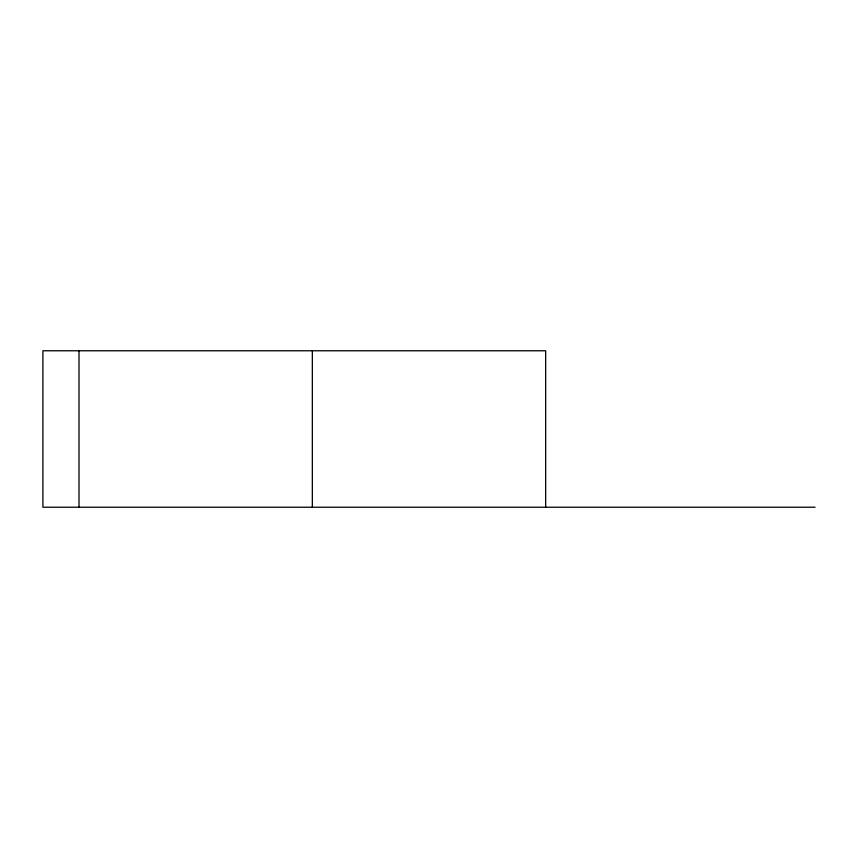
<?xml version="1.0" encoding="UTF-8"?>
<svg xmlns="http://www.w3.org/2000/svg" width="858" height="858" viewBox="0 0 858 858"><rect width="100%" height="100%" fill="white"/><g stroke="black" fill="none" stroke-linecap="round" stroke-linejoin="round"><path stroke-width="1.29" d="M815.1 507.228L42.9 507.228L42.9 350.772L545.667 350.772L545.667 507.228M312.333 350.772L312.333 507.228M79 350.772L79 507.228"/></g></svg>
